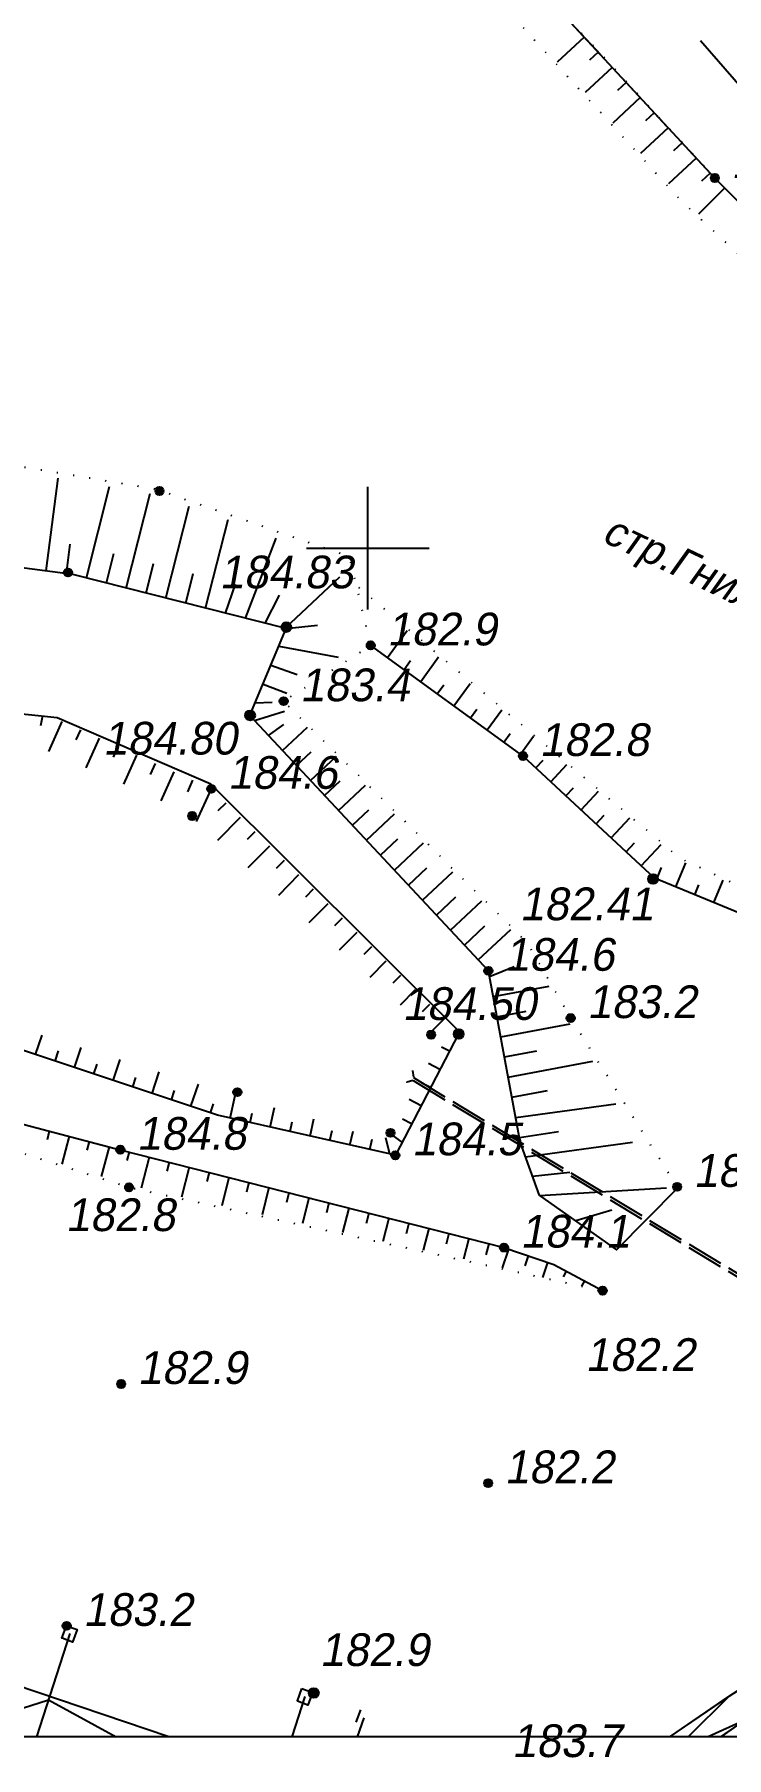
# Model space of a CAD drawing. Header units: millimetres. Extents: x 0 to 6474735, y 0 to 11273163.
# Drawn here: x 3233367.4 to 3233435.1, y 5634881.7 to 5635050.2 of the extents above; entities that cross this region are included whole.
import ezdxf
from ezdxf.enums import TextEntityAlignment as Align

# ---------------------------------------------------------------- set-up
doc = ezdxf.new("R2010")
doc.units = ezdxf.units.MM
for name, pattern in [('ACAD_ISO02W100', [15, 12, -3]), ('ADOT1', [1.6, 0.1, -1.5]), ('DASHED2', [9.525, 6.35, -3.175])]:
    doc.linetypes.add(name, pattern=pattern)
for name, color, linetype in [('NB', 7, 'Continuous'), ('ВЫСОТЫ', 7, 'Continuous'), ('К_РЕЛЬЕФ', 7, 'Continuous'), ('кресты', 7, 'Continuous'), ('ОБОчина', 7, 'Continuous'), ('ОГРАЖДЕНИЯ', 7, 'Continuous'), ('ПИКЕТЫ', 7, 'Continuous'), ('РЕЛЬЕФ', 7, 'Continuous'), ('ТОКА_СТ', 1, 'Continuous')]:
    doc.layers.add(name, color=color, linetype=linetype)
doc.styles.add('universw', font='universw.shx', dxfattribs={"oblique": 10})

# ---------------------------------------------------------------- blocks, each defined once
blk = doc.blocks.new('piket')
at = {"layer": 'ПИКЕТЫ', "linetype": 'Continuous'}
h = blk.add_hatch(color=7, dxfattribs=at)
edge = h.paths.add_edge_path()
edge.add_arc((0, 0), 0.3, 0, 360)
at = {"layer": 'ПИКЕТЫ', "color": 7, "linetype": 'Continuous'}
blk.add_circle((0, 0), 0.3, dxfattribs=at)
at = {"layer": 'ВЫСОТЫ', "style": 'universw', "oblique": 6}
blk.add_attdef('H', (1.88, -0.23), '', height=2, dxfattribs=at)
at = {"layer": 'ТОКА_СТ', "style": 'universw', "oblique": 6, "flags": 1}
blk.add_attdef('POINT', text='', height=2, dxfattribs=at).set_placement((0, -2.79), align=Align.CENTER)

msp = doc.modelspace()

# ---------------------------------------------------------------- hatches: boundary and pattern name
at = {"layer": 'ПИКЕТЫ', "linetype": 'Continuous'}
h = msp.add_hatch(color=7, dxfattribs=at)
edge = h.paths.add_edge_path()
edge.add_arc((3233392.03, 5634992.267), 0.48, 0, 360)
h = msp.add_hatch(color=7, dxfattribs=at)
edge = h.paths.add_edge_path()
edge.add_arc((3233392.03, 5634992.267), 0.48, 0, 360)
h = msp.add_hatch(color=7, dxfattribs=at)
edge = h.paths.add_edge_path()
edge.add_arc((3233388.49, 5634983.629), 0.48, 0, 360)
h = msp.add_hatch(color=7, dxfattribs=at)
edge = h.paths.add_edge_path()
edge.add_arc((3233388.49, 5634983.629), 0.48, 0, 360)
h = msp.add_hatch(color=7, dxfattribs=at)
edge = h.paths.add_edge_path()
edge.add_arc((3233427.907, 5634967.636), 0.48, 0, 360)
h = msp.add_hatch(color=7, dxfattribs=at)
edge = h.paths.add_edge_path()
edge.add_arc((3233408.896, 5634952.46), 0.48, 0, 360)
h = msp.add_hatch(color=7, dxfattribs=at)
edge = h.paths.add_edge_path()
edge.add_arc((3233408.896, 5634952.46), 0.48, 0, 360)
h = msp.add_hatch(color=7, dxfattribs=at)
edge = h.paths.add_edge_path()
edge.add_arc((3233394.716, 5634887.989), 0.48, 0, 360)
h = msp.add_hatch(color=7, dxfattribs=at)
edge = h.paths.add_edge_path()
edge.add_arc((3233394.716, 5634887.989), 0.48, 0, 360)
h = msp.add_hatch(color=7, dxfattribs=at)
edge = h.paths.add_edge_path()
edge.add_arc((3233394.716, 5634887.989), 0.48, 0, 360)
h = msp.add_hatch(color=7, dxfattribs=at)
edge = h.paths.add_edge_path()
edge.add_arc((3233394.716, 5634887.989), 0.48, 0, 360)

# ---------------------------------------------------------------- linework, layer by layer
at = {"color": 7, "lineweight": 18}
msp.add_lwpolyline([(3233108.398, 5636373.935), (3234264.428, 5636373.965), (3234264.435, 5634883.717), (3233108.432, 5634883.638)], close=True, dxfattribs=at)
at = {"color": 7, "linetype": 'Continuous'}
msp.add_lwpolyline([(3233108.398, 5636373.935), (3234264.428, 5636373.965), (3234264.428, 5634993.959), (3233893.929, 5634993.934), (3233893.929, 5634883.692), (3233108.432, 5634883.692)], close=True, dxfattribs=at)
at = {"layer": 'NB', "color": 7, "linetype": 'Continuous'}
for points, elevation in [([(3233429.545, 5634883.692), (3233435.359, 5634887.682), (3233454.048, 5634899.688), (3233472.33, 5634911.181), (3233470.61, 5634906.37), (3233455.63, 5634897.5), (3233436.83, 5634885.3), (3233434.521, 5634883.692)], 183.71), ([(3233380.54, 5634883.692), (3233328.868, 5634901.191)], 184.44), ([(3233329.528, 5634896.365), (3233340.409, 5634897.007), (3233362.106, 5634885.216), (3233368.755, 5634887.321), (3233375.377, 5634883.692)], 185.13), ([(3233370.538, 5634894.576), (3233371.558, 5634894.196), (3233371.102, 5634892.969), (3233370.094, 5634893.362), (3233370.086, 5634893.364), (3233370.538, 5634894.576)], 183.09), ([(3233393.562, 5634888.426), (3233394.582, 5634888.046), (3233394.126, 5634886.819), (3233393.118, 5634887.211), (3233393.111, 5634887.214), (3233393.562, 5634888.426)], 183.09), ([(3233399.3, 5634886.36), (3233398.819, 5634885.125)], 182.85), ([(3233435.359, 5634887.682), (3233429.519, 5634883.692)], 183.46), ([(3233435.359, 5634887.682), (3233431.333, 5634883.692)], 183.46), ([(3233436.83, 5634885.3), (3233433.296, 5634883.692)], 183.57), ([(3233436.83, 5634885.3), (3233434.517, 5634883.692)], 183.57)]:
    msp.add_lwpolyline(points, dxfattribs=dict(at, elevation=elevation))
for points in [[(3233370.86, 5634893.801), (3233367.576, 5634883.692)], [(3233393.849, 5634887.658), (3233392.558, 5634883.692)], [(3233398.996, 5634883.692), (3233399.631, 5634885.569)]]:
    msp.add_lwpolyline(points, dxfattribs=at)
at = {"layer": 'К_РЕЛЬЕФ', "color": 7, "linetype": 'Continuous', "flags": 128}
for points in [[(3233294.48, 5635128.23), (3233321.44, 5635109.01), (3233334.48, 5635103.01), (3233383.21, 5635084.15), (3233399.01, 5635073.89), (3233433.95, 5635036.2), (3233450.54, 5635019.51)], [(3233416.79, 5634936.66), (3233414.91, 5634941.92), (3233411.8, 5634958.65), (3233388.46, 5634983.61), (3233392.03, 5634992.12), (3233371.14, 5634997.422), (3233339.271, 5635001.583), (3233311.995, 5635000.839)], [(3233446.88, 5634959.96), (3233428.05, 5634967.71), (3233415.19, 5634979.66), (3233400.29, 5634990.48)], [(3233408.966, 5634952.664), (3233384.635, 5634976.897), (3233369.611, 5634983.397), (3233346.836, 5634985.791), (3233328.936, 5634984.834), (3233317.55, 5634984.032), (3233314.96, 5634983.552), (3233312.802, 5634982.004)], [(3233408.9, 5634952.55), (3233402.7, 5634940.6), (3233385.31, 5634944.52), (3233343.52, 5634958.45), (3233318.88, 5634972.37), (3233316.19, 5634956.86), (3233311.94, 5634935.84), (3233302.03, 5634903.66), (3233300.48, 5634901.71), (3233296.382, 5634883.692)], [(3233316.19, 5634956.86), (3233375.79, 5634941.14), (3233413.32, 5634931.57), (3233418.21, 5634929.91), (3233422.97, 5634927.36)]]:
    msp.add_lwpolyline(points, dxfattribs=at)
at = {"layer": 'К_РЕЛЬЕФ', "color": 7, "linetype": 'ADOT1', "flags": 128}
for points in [[(3233293.391, 5635126.731), (3233319.767, 5635107.573), (3233334.104, 5635101.234), (3233381.959, 5635082.152), (3233397.046, 5635070.833), (3233430.523, 5635034.12), (3233448.191, 5635017.544)], [(3233430.26, 5634937.51), (3233419.85, 5634954.02), (3233415.595, 5634961.407), (3233391.77, 5634985.02), (3233400.29, 5634990.48), (3233398.224, 5634999.139), (3233379.238, 5635005.759), (3233344.889, 5635011.486), (3233312.001, 5635015.208)], [(3233448.48, 5634961.25), (3233430.597, 5634969.615), (3233416.212, 5634981.732), (3233399.042, 5634996.217)], [(3233448.48, 5634961.25), (3233430.597, 5634969.615), (3233416.212, 5634981.732), (3233399.042, 5634996.217)], [(3233316.19, 5634956.86), (3233376.65, 5634937.47), (3233422.97, 5634927.36)]]:
    msp.add_lwpolyline(points, dxfattribs=at)
at = {"layer": 'К_РЕЛЬЕФ', "color": 30, "linetype": 'Continuous', "flags": 128}
msp.add_lwpolyline([(3233446.88, 5634959.96), (3233428.05, 5634967.71), (3233415.19, 5634979.66), (3233400.29, 5634990.48)], dxfattribs=at)
at = {"layer": 'К_РЕЛЬЕФ', "color": 7, "linetype": 'Continuous'}
for points, elevation in [([(3233404.499, 5634948.229), (3233404.41, 5634948.879), (3233404.41, 5634948.879)], 185.284), ([(3233404.436, 5634947.914), (3233403.821, 5634947.768), (3233403.821, 5634947.768)], 185.299)]:
    msp.add_lwpolyline(points, dxfattribs=dict(at, elevation=elevation))
at = {"layer": 'кресты', "color": 3, "linetype": 'Continuous'}
for p, q in [((3233400, 5634994), (3233400, 5635006)), ((3233394, 5635000), (3233406, 5635000))]:
    msp.add_line(p, q, dxfattribs=at)
at = {"layer": 'ОБОчина', "color": 7, "linetype": 'DASHED2'}
msp.add_line((3233436.72, 5635044.82, 183), (3233412.93, 5635072.26, 183), dxfattribs=at)
at = {"layer": 'ОБОчина', "linetype": 'ACAD_ISO02W100', "ltscale": 0.3}
for points, elevation in [([(3233404.452, 5634947.902), (3233437.392, 5634927.965), (3233437.392, 5634927.965)], 185.299), ([(3233404.461, 5634948.194), (3233437.554, 5634928.199), (3233437.554, 5634928.199)], 185.286)]:
    msp.add_lwpolyline(points, dxfattribs=dict(at, elevation=elevation))
at = {"layer": 'ОГРАЖДЕНИЯ', "color": 7, "linetype": 'DASHED2', "elevation": 183}
msp.add_lwpolyline([(3233268.53, 5635174.46), (3233268.53, 5635174.46), (3233272.23, 5635154.13), (3233277.15, 5635139.39), (3233294.48, 5635128.23), (3233321.44, 5635109.01), (3233334.48, 5635103.01), (3233383.21, 5635084.15), (3233399.01, 5635073.89), (3233433.95, 5635036.2), (3233450.54, 5635019.51), (3233461.82, 5635006.15), (3233475.09, 5634997.24), (3233495.45, 5634985.74), (3233500.37, 5634979.76), (3233511.93, 5634976.23), (3233511.93, 5634976.23)], dxfattribs=at)
at = {"layer": 'ПИКЕТЫ', "color": 7, "linetype": 'Continuous'}
for centre in [(3233392.03, 5634992.267, 184.83), (3233392.03, 5634992.267, 184.83), (3233388.49, 5634983.629, 184.8), (3233388.49, 5634983.629, 184.8), (3233427.907, 5634967.636, 180.83), (3233408.896, 5634952.46, 184.8), (3233408.896, 5634952.46, 184.8), (3233394.716, 5634887.989, 182.89), (3233394.716, 5634887.989, 182.89), (3233394.716, 5634887.989, 182.89), (3233394.716, 5634887.989, 182.89)]:
    msp.add_circle(centre, 0.48, dxfattribs=at)
at = {"layer": 'РЕЛЬЕФ', "color": 7, "linetype": 'Continuous'}
for p, q in [((3233421.175, 5635049.981), (3233418.541, 5635047.54)), ((3233422.545, 5635048.503), (3233421.7, 5635047.72)), ((3233423.915, 5635047.025), (3233421.259, 5635044.562)), ((3233425.285, 5635045.547), (3233424.44, 5635044.763)), ((3233426.655, 5635044.069), (3233423.976, 5635041.585)), ((3233428.026, 5635042.591), (3233427.18, 5635041.807)), ((3233429.396, 5635041.113), (3233426.693, 5635038.607)), ((3233430.766, 5635039.635), (3233429.92, 5635038.85)), ((3233432.136, 5635038.157), (3233429.41, 5635035.63)), ((3233433.506, 5635036.679), (3233432.66, 5635035.894)), ((3233433.506, 5635036.679), (3233432.66, 5635035.894)), ((3233434.911, 5635035.233), (3233432.339, 5635032.677)), ((3233434.911, 5635035.233), (3233432.339, 5635032.677)), ((3233368.538, 5634997.761), (3233369.725, 5635006.856)), ((3233372.481, 5634997.081), (3233374.749, 5635006.017)), ((3233376.366, 5634996.095), (3233378.712, 5635005.34)), ((3233380.251, 5634995.109), (3233382.531, 5635004.096)), ((3233384.136, 5634994.123), (3233386.335, 5635002.788)), ((3233388.021, 5634993.138), (3233391.028, 5635000.974)), ((3233370.525, 5634997.502), (3233370.901, 5635000.383)), ((3233374.424, 5634996.588), (3233375.151, 5634999.456)), ((3233378.308, 5634995.602), (3233379.04, 5634998.483)), ((3233382.193, 5634994.616), (3233382.928, 5634997.511)), ((3233386.078, 5634993.631), (3233387.046, 5634996.481)), ((3233391.905, 5634992.152), (3233397.259, 5634997.193)), ((3233389.963, 5634992.645), (3233391.36, 5634995.402)), ((3233392.03, 5634992.12, 184.83), (3233395.076, 5634992.475, 103.657)), ((3233401.918, 5634989.298), (3233403.84, 5634991.945)), ((3233401.918, 5634989.298), (3233403.84, 5634991.945)), ((3233391.305, 5634990.391), (3233397.108, 5634989.315)), ((3233403.546, 5634988.116), (3233404.19, 5634989.003)), ((3233403.546, 5634988.116), (3233404.19, 5634989.003)), ((3233405.174, 5634986.934), (3233406.932, 5634989.355)), ((3233405.174, 5634986.934), (3233406.932, 5634989.355)), ((3233390.529, 5634988.543), (3233393.088, 5634987.644)), ((3233389.754, 5634986.695), (3233392.086, 5634985.821)), ((3233406.802, 5634985.751), (3233407.435, 5634986.624)), ((3233406.802, 5634985.751), (3233407.435, 5634986.624)), ((3233408.43, 5634984.569), (3233410.024, 5634986.765)), ((3233408.43, 5634984.569), (3233410.024, 5634986.765)), ((3233388.913, 5634983.126), (3233391.851, 5634984.042)), ((3233388.979, 5634984.847), (3233390.656, 5634984.929)), ((3233391.294, 5634984.96), (3233391.309, 5634984.96)), ((3233410.057, 5634983.387), (3233410.681, 5634984.245)), ((3233410.057, 5634983.387), (3233410.681, 5634984.245)), ((3233411.685, 5634982.205), (3233413.117, 5634984.176)), ((3233411.685, 5634982.205), (3233413.117, 5634984.176)), ((3233368.174, 5634983.598), (3233367.976, 5634982.609)), ((3233370.068, 5634983.035), (3233368.755, 5634980.117)), ((3233371.894, 5634982.213), (3233371.455, 5634981.236)), ((3233390.282, 5634981.662), (3233391.784, 5634982.75)), ((3233391.65, 5634980.198), (3233394.087, 5634982.477)), ((3233373.72, 5634981.391), (3233372.423, 5634978.509)), ((3233375.546, 5634980.57), (3233375.086, 5634979.546)), ((3233413.313, 5634981.023), (3233413.926, 5634981.866)), ((3233413.313, 5634981.023), (3233413.926, 5634981.866)), ((3233414.941, 5634979.841), (3233416.209, 5634981.586)), ((3233414.941, 5634979.841), (3233416.209, 5634981.586)), ((3233377.372, 5634979.748), (3233376.091, 5634976.9)), ((3233379.198, 5634978.926), (3233378.717, 5634977.856)), ((3233393.019, 5634978.735), (3233394.452, 5634980.075)), ((3233394.388, 5634977.271), (3233396.93, 5634979.648)), ((3233416.438, 5634978.5), (3233417.141, 5634979.255)), ((3233416.438, 5634978.5), (3233417.141, 5634979.255)), ((3233417.912, 5634977.13), (3233419.482, 5634978.819)), ((3233417.912, 5634977.13), (3233419.482, 5634978.819)), ((3233381.024, 5634978.104), (3233379.758, 5634975.291)), ((3233382.85, 5634977.283), (3233382.348, 5634976.167)), ((3233395.757, 5634975.807), (3233397.284, 5634977.235)), ((3233384.676, 5634976.461), (3233383.227, 5634973.242)), ((3233397.125, 5634974.343), (3233399.773, 5634976.82)), ((3233419.386, 5634975.761), (3233420.123, 5634976.554)), ((3233419.386, 5634975.761), (3233420.123, 5634976.554)), ((3233420.86, 5634974.391), (3233422.556, 5634976.217)), ((3233420.86, 5634974.391), (3233422.556, 5634976.217)), ((3233386.106, 5634975.062), (3233385.34, 5634974.286)), ((3233398.494, 5634972.88), (3233400.116, 5634974.396)), ((3233399.863, 5634971.416), (3233402.617, 5634973.991)), ((3233422.334, 5634973.022), (3233423.134, 5634973.883)), ((3233422.334, 5634973.022), (3233423.134, 5634973.883)), ((3233387.53, 5634973.655), (3233385.289, 5634971.386)), ((3233388.955, 5634972.248), (3233388.194, 5634971.477)), ((3233423.807, 5634971.652), (3233425.631, 5634973.614)), ((3233423.807, 5634971.652), (3233425.631, 5634973.614)), ((3233390.38, 5634970.841), (3233388.271, 5634968.706)), ((3233401.231, 5634969.952), (3233402.948, 5634971.557)), ((3233402.6, 5634968.488), (3233405.46, 5634971.162)), ((3233425.281, 5634970.283), (3233426.088, 5634971.151)), ((3233425.281, 5634970.283), (3233426.088, 5634971.151)), ((3233426.755, 5634968.913), (3233428.705, 5634971.012)), ((3233426.755, 5634968.913), (3233428.705, 5634971.012)), ((3233391.804, 5634969.434), (3233391.048, 5634968.668)), ((3233403.969, 5634967.025), (3233405.779, 5634968.718)), ((3233428.276, 5634967.617), (3233428.741, 5634968.748)), ((3233428.276, 5634967.617), (3233428.741, 5634968.748)), ((3233430.136, 5634966.851), (3233431.113, 5634969.225)), ((3233430.136, 5634966.851), (3233431.113, 5634969.225)), ((3233393.229, 5634968.027), (3233391.253, 5634966.026)), ((3233405.338, 5634965.561), (3233408.303, 5634968.334)), ((3233431.997, 5634966.086), (3233432.391, 5634967.045)), ((3233431.997, 5634966.086), (3233432.391, 5634967.045)), ((3233433.857, 5634965.32), (3233434.765, 5634967.527)), ((3233433.857, 5634965.32), (3233434.765, 5634967.527)), ((3233394.654, 5634966.62), (3233393.902, 5634965.859)), ((3233406.706, 5634964.097), (3233408.611, 5634965.878)), ((3233408.075, 5634962.633), (3233411.146, 5634965.505)), ((3233396.078, 5634965.213), (3233394.234, 5634963.346)), ((3233397.503, 5634963.806), (3233396.757, 5634963.05)), ((3233398.928, 5634962.399), (3233397.216, 5634960.666)), ((3233409.444, 5634961.17), (3233411.443, 5634963.039)), ((3233410.813, 5634959.706), (3233413.99, 5634962.677)), ((3233400.352, 5634960.992), (3233399.611, 5634960.241)), ((3233401.777, 5634959.585), (3233400.198, 5634957.986)), ((3233403.201, 5634958.178), (3233402.465, 5634957.432)), ((3233412.268, 5634956.131), (3233417.731, 5634957.146)), ((3233404.626, 5634956.771), (3233403.161, 5634955.287)), ((3233406.051, 5634955.364), (3233405.319, 5634954.623)), ((3233407.475, 5634953.957), (3233406.052, 5634952.515)), ((3233412.635, 5634954.16), (3233415.502, 5634954.693)), ((3233367.508, 5634950.454), (3233368.143, 5634952.36)), ((3233367.508, 5634950.454), (3233368.143, 5634952.36)), ((3233413.001, 5634952.19), (3233419.806, 5634953.455)), ((3233369.407, 5634949.821), (3233369.735, 5634950.803)), ((3233369.407, 5634949.821), (3233369.735, 5634950.803)), ((3233371.307, 5634949.188), (3233371.964, 5634951.159)), ((3233371.307, 5634949.188), (3233371.964, 5634951.159)), ((3233407.978, 5634950.773), (3233407.194, 5634951.18)), ((3233407.978, 5634950.773), (3233407.194, 5634951.18)), ((3233413.367, 5634950.22), (3233416.54, 5634950.81)), ((3233373.206, 5634948.555), (3233373.525, 5634949.513)), ((3233373.206, 5634948.555), (3233373.525, 5634949.513)), ((3233375.106, 5634947.921), (3233375.784, 5634949.958)), ((3233375.106, 5634947.921), (3233375.784, 5634949.958)), ((3233378.904, 5634946.655), (3233379.605, 5634948.758)), ((3233378.904, 5634946.655), (3233379.605, 5634948.758)), ((3233407.056, 5634948.996), (3233405.949, 5634949.57)), ((3233407.056, 5634948.996), (3233405.949, 5634949.57)), ((3233413.733, 5634948.25), (3233422.028, 5634949.792)), ((3233377.005, 5634947.288), (3233377.316, 5634948.222)), ((3233377.005, 5634947.288), (3233377.316, 5634948.222)), ((3233380.804, 5634946.022), (3233381.107, 5634946.932)), ((3233380.804, 5634946.022), (3233381.107, 5634946.932)), ((3233382.703, 5634945.389), (3233383.426, 5634947.558)), ((3233382.703, 5634945.389), (3233383.426, 5634947.558)), ((3233406.134, 5634947.218), (3233405.297, 5634947.652)), ((3233406.134, 5634947.218), (3233405.297, 5634947.652)), ((3233414.1, 5634946.279), (3233417.579, 5634946.926)), ((3233384.603, 5634944.756), (3233384.898, 5634945.642)), ((3233384.603, 5634944.756), (3233384.898, 5634945.642)), ((3233386.536, 5634944.244), (3233387.031, 5634946.441)), ((3233386.536, 5634944.244), (3233387.031, 5634946.441)), ((3233390.442, 5634943.363), (3233390.871, 5634945.264)), ((3233390.442, 5634943.363), (3233390.871, 5634945.264)), ((3233405.212, 5634945.441), (3233404.035, 5634946.052)), ((3233405.212, 5634945.441), (3233404.035, 5634946.052)), ((3233414.466, 5634944.309), (3233424.28, 5634945.626)), ((3233388.489, 5634943.803), (3233388.696, 5634944.721)), ((3233388.489, 5634943.803), (3233388.696, 5634944.721)), ((3233392.395, 5634942.923), (3233392.608, 5634943.868)), ((3233392.395, 5634942.923), (3233392.608, 5634943.868)), ((3233394.348, 5634942.483), (3233394.727, 5634944.16)), ((3233394.348, 5634942.483), (3233394.727, 5634944.16)), ((3233404.29, 5634943.664), (3233403.401, 5634944.125)), ((3233404.29, 5634943.664), (3233403.401, 5634944.125)), ((3233368.847, 5634942.971), (3233368.623, 5634942.12)), ((3233370.798, 5634942.457), (3233370.079, 5634939.733)), ((3233372.748, 5634941.942), (3233372.525, 5634941.098)), ((3233396.302, 5634942.042), (3233396.521, 5634943.015)), ((3233396.302, 5634942.042), (3233396.521, 5634943.015)), ((3233398.255, 5634941.602), (3233398.559, 5634942.953)), ((3233398.255, 5634941.602), (3233398.559, 5634942.953)), ((3233400.208, 5634941.162), (3233400.433, 5634942.162)), ((3233400.208, 5634941.162), (3233400.433, 5634942.162)), ((3233402.161, 5634940.721), (3233401.771, 5634942.306)), ((3233402.161, 5634940.721), (3233401.771, 5634942.306)), ((3233403.368, 5634941.887), (3233402.205, 5634942.717)), ((3233403.368, 5634941.887), (3233402.205, 5634942.717)), ((3233414.832, 5634942.339), (3233418.652, 5634942.918)), ((3233415.441, 5634940.434), (3233425.901, 5634941.868)), ((3233374.698, 5634941.428), (3233373.928, 5634938.509)), ((3233376.65, 5634940.921), (3233376.434, 5634940.073)), ((3233378.605, 5634940.422), (3233377.829, 5634937.382)), ((3233380.559, 5634939.924), (3233380.336, 5634939.05)), ((3233382.514, 5634939.426), (3233381.771, 5634936.514)), ((3233384.468, 5634938.927), (3233384.239, 5634938.027)), ((3233386.422, 5634938.429), (3233385.713, 5634935.646)), ((3233416.116, 5634938.547), (3233419.765, 5634938.948)), ((3233388.377, 5634937.93), (3233388.141, 5634937.005)), ((3233390.331, 5634937.432), (3233389.655, 5634934.779)), ((3233392.286, 5634936.934), (3233392.043, 5634935.982)), ((3233416.79, 5634936.66, 184.36), (3233429.219, 5634937.41)), ((3233416.79, 5634936.66, 184.36), (3233429.219, 5634937.41)), ((3233394.24, 5634936.435), (3233393.597, 5634933.911)), ((3233396.195, 5634935.937), (3233395.945, 5634934.959)), ((3233398.149, 5634935.439), (3233397.538, 5634933.044)), ((3233400.103, 5634934.94), (3233399.847, 5634933.936)), ((3233402.058, 5634934.442), (3233401.48, 5634932.176)), ((3233404.012, 5634933.943), (3233403.75, 5634932.913)), ((3233405.967, 5634933.445), (3233405.422, 5634931.309)), ((3233407.921, 5634932.947), (3233407.652, 5634931.891)), ((3233409.876, 5634932.448), (3233409.364, 5634930.441)), ((3233411.83, 5634931.95), (3233411.554, 5634930.868)), ((3233413.774, 5634931.416), (3233413.159, 5634929.604)), ((3233415.684, 5634930.768), (3233415.353, 5634929.795)), ((3233417.594, 5634930.119), (3233417.092, 5634928.643)), ((3233419.414, 5634929.265), (3233419.109, 5634928.695)), ((3233421.192, 5634928.312), (3233420.921, 5634927.807))]:
    msp.add_line(p, q, dxfattribs=at)
at = {"layer": 'РЕЛЬЕФ', "color": 141, "linetype": 'Continuous'}
msp.add_line((3233411.902, 5634958.101), (3233414.333, 5634959.061), dxfattribs=at)
at = {"layer": 'РЕЛЬЕФ', "color": 7, "linetype": 'ADOT1'}
msp.add_lwpolyline([(3233433.996, 5635036.188), (3233399.115, 5635073.967), (3233383.218, 5635084.098), (3233334.545, 5635102.976), (3233321.421, 5635109.011), (3233294.477, 5635128.211), (3233277.096, 5635139.352)], dxfattribs=at)
at = {"layer": 'РЕЛЬЕФ', "color": 7, "linetype": 'Continuous'}
for points in [[(3233416.812, 5634936.68), (3233424.327, 5634931.335), (3233430.325, 5634937.402), (3233430.325, 5634937.402)], [(3233420.336, 5634934.215), (3233423.874, 5634935.276)]]:
    msp.add_lwpolyline(points, dxfattribs=at)

# ---------------------------------------------------------------- block references
at = {"layer": 'ПИКЕТЫ', "color": 4}
ref = msp.add_blockref('piket', (3233433.95, 5635036.2, 182.11), dxfattribs=dict(at, xscale=1.333333333333333, yscale=1.333333333333333, zscale=1.333333333333333))
ref.add_attrib('H', '182.1', (3233435.55, 5635036.2, 182.11), dxfattribs={"layer": 'ВЫСОТЫ', "height": 3.2, "style": 'universw', "oblique": 10})
at = {"layer": 'ПИКЕТЫ', "color": 4, "xscale": 1.333333333488554, "yscale": 1.333333333488554, "zscale": 1.333333333488554}
msp.add_blockref('piket', (3233379.625, 5635005.592, 189.03), dxfattribs=at)
at = {"layer": 'ПИКЕТЫ', "color": 7, "xscale": 1.333333333488554, "yscale": 1.333333333488554, "zscale": 1.333333333488554}
for p in [(3233370.678, 5634997.609), (3233382.821, 5634973.794), (3233406.197, 5634952.39), (3233387.245, 5634946.77), (3233402.222, 5634942.798)]:
    msp.add_blockref('piket', p, dxfattribs=at)
at = {"layer": 'ПИКЕТЫ', "color": 4}
ref = msp.add_blockref('piket', (3233400.29, 5634990.48, 182.85), dxfattribs=dict(at, xscale=1.333333333333333, yscale=1.333333333333333, zscale=1.333333333333333))
ref.add_attrib('H', '182.9', (3233401.89, 5634990.48, 182.85), dxfattribs={"layer": 'ВЫСОТЫ', "height": 3.2, "style": 'universw', "oblique": 10})
ref = msp.add_blockref('piket', (3233400.29, 5634990.48, 182.85), dxfattribs=dict(at, xscale=1.333333333333333, yscale=1.333333333333333, zscale=1.333333333333333))
ref.add_attrib('H', '182.9', (3233401.89, 5634990.48, 182.85), dxfattribs={"layer": 'ВЫСОТЫ', "height": 3.2, "style": 'universw', "oblique": 10})
ref = msp.add_blockref('piket', (3233391.77, 5634985.02, 183.39), dxfattribs=dict(at, xscale=1.333333333333333, yscale=1.333333333333333, zscale=1.333333333333333))
ref.add_attrib('H', '183.4', (3233393.37, 5634985.02, 183.39), dxfattribs={"layer": 'ВЫСОТЫ', "height": 3.2, "style": 'universw', "oblique": 10})
ref = msp.add_blockref('piket', (3233391.77, 5634985.02, 183.39), dxfattribs=dict(at, xscale=1.333333333333333, yscale=1.333333333333333, zscale=1.333333333333333))
ref.add_attrib('H', '183.4', (3233393.37, 5634985.02, 183.39), dxfattribs={"layer": 'ВЫСОТЫ', "height": 3.2, "style": 'universw', "oblique": 10})
ref = msp.add_blockref('piket', (3233415.19, 5634979.66, 182.77), dxfattribs=dict(at, xscale=1.333333333333333, yscale=1.333333333333333, zscale=1.333333333333333))
ref.add_attrib('H', '182.8', (3233416.79, 5634979.66, 182.77), dxfattribs={"layer": 'ВЫСОТЫ', "height": 3.2, "style": 'universw', "oblique": 10})
ref = msp.add_blockref('piket', (3233415.19, 5634979.66, 182.77), dxfattribs=dict(at, xscale=1.333333333333333, yscale=1.333333333333333, zscale=1.333333333333333))
ref.add_attrib('H', '182.8', (3233416.79, 5634979.66, 182.77), dxfattribs={"layer": 'ВЫСОТЫ', "height": 3.2, "style": 'universw', "oblique": 10})
ref = msp.add_blockref('piket', (3233384.7, 5634976.45, 184.64), dxfattribs=dict(at, xscale=1.333333333333333, yscale=1.333333333333333, zscale=1.333333333333333))
ref.add_attrib('H', '184.6', (3233386.3, 5634976.45, 184.64), dxfattribs={"layer": 'ВЫСОТЫ', "height": 3.2, "style": 'universw', "oblique": 10})
ref = msp.add_blockref('piket', (3233384.7, 5634976.45, 184.64), dxfattribs=dict(at, xscale=1.333333333333333, yscale=1.333333333333333, zscale=1.333333333333333))
ref.add_attrib('H', '184.6', (3233386.3, 5634976.45, 184.64), dxfattribs={"layer": 'ВЫСОТЫ', "height": 3.2, "style": 'universw', "oblique": 10})
ref = msp.add_blockref('piket', (3233411.8, 5634958.65, 184.62), dxfattribs=dict(at, xscale=1.333333333333333, yscale=1.333333333333333, zscale=1.333333333333333))
ref.add_attrib('H', '184.6', (3233413.4, 5634958.65, 184.62), dxfattribs={"layer": 'ВЫСОТЫ', "height": 3.2, "style": 'universw', "oblique": 10})
ref = msp.add_blockref('piket', (3233411.8, 5634958.65, 184.62), dxfattribs=dict(at, xscale=1.333333333333333, yscale=1.333333333333333, zscale=1.333333333333333))
ref.add_attrib('H', '184.6', (3233413.4, 5634958.65, 184.62), dxfattribs={"layer": 'ВЫСОТЫ', "height": 3.2, "style": 'universw', "oblique": 10})
ref = msp.add_blockref('piket', (3233419.85, 5634954.02, 183.18), dxfattribs=dict(at, xscale=1.333333333333333, yscale=1.333333333333333, zscale=1.333333333333333))
ref.add_attrib('H', '183.2', (3233421.45, 5634954.02, 183.18), dxfattribs={"layer": 'ВЫСОТЫ', "height": 3.2, "style": 'universw', "oblique": 10})
ref = msp.add_blockref('piket', (3233419.85, 5634954.02, 183.18), dxfattribs=dict(at, xscale=1.333333333333333, yscale=1.333333333333333, zscale=1.333333333333333))
ref.add_attrib('H', '183.2', (3233421.45, 5634954.02, 183.18), dxfattribs={"layer": 'ВЫСОТЫ', "height": 3.2, "style": 'universw', "oblique": 10})
ref = msp.add_blockref('piket', (3233375.79, 5634941.14, 184.78), dxfattribs=dict(at, xscale=1.333333333333333, yscale=1.333333333333333, zscale=1.333333333333333))
ref.add_attrib('H', '184.8', (3233377.39, 5634941.14, 184.78), dxfattribs={"layer": 'ВЫСОТЫ', "height": 3.2, "style": 'universw', "oblique": 10})
ref = msp.add_blockref('piket', (3233375.79, 5634941.14, 184.78), dxfattribs=dict(at, xscale=1.333333333333333, yscale=1.333333333333333, zscale=1.333333333333333))
ref.add_attrib('H', '184.8', (3233377.39, 5634941.14, 184.78), dxfattribs={"layer": 'ВЫСОТЫ', "height": 3.2, "style": 'universw', "oblique": 10})
ref = msp.add_blockref('piket', (3233402.7, 5634940.6, 184.51), dxfattribs=dict(at, xscale=1.333333333333333, yscale=1.333333333333333, zscale=1.333333333333333))
ref.add_attrib('H', '184.5', (3233404.3, 5634940.6, 184.51), dxfattribs={"layer": 'ВЫСОТЫ', "height": 3.2, "style": 'universw', "oblique": 10})
ref = msp.add_blockref('piket', (3233402.7, 5634940.6, 184.51), dxfattribs=dict(at, xscale=1.333333333333333, yscale=1.333333333333333, zscale=1.333333333333333))
ref.add_attrib('H', '184.5', (3233404.3, 5634940.6, 184.51), dxfattribs={"layer": 'ВЫСОТЫ', "height": 3.2, "style": 'universw', "oblique": 10})
ref = msp.add_blockref('piket', (3233430.26, 5634937.51, 182.54), dxfattribs=dict(at, xscale=1.333333333333333, yscale=1.333333333333333, zscale=1.333333333333333))
ref.add_attrib('H', '182.5', (3233431.86, 5634937.51, 182.54), dxfattribs={"layer": 'ВЫСОТЫ', "height": 3.2, "style": 'universw', "oblique": 10})
ref = msp.add_blockref('piket', (3233430.26, 5634937.51, 182.54), dxfattribs=dict(at, xscale=1.333333333333333, yscale=1.333333333333333, zscale=1.333333333333333))
ref.add_attrib('H', '182.5', (3233431.86, 5634937.51, 182.54), dxfattribs={"layer": 'ВЫСОТЫ', "height": 3.2, "style": 'universw', "oblique": 10})
ref = msp.add_blockref('piket', (3233376.65, 5634937.47, 182.8), dxfattribs=dict(at, xscale=1.333333333333333, yscale=1.333333333333333, zscale=1.333333333333333))
ref.add_attrib('H', '182.8', (3233370.437, 5634933.182, 182.8), dxfattribs={"layer": 'ВЫСОТЫ', "height": 3.2, "style": 'universw', "oblique": 10})
ref = msp.add_blockref('piket', (3233413.32, 5634931.57, 184.08), dxfattribs=dict(at, xscale=1.333333333333333, yscale=1.333333333333333, zscale=1.333333333333333))
ref.add_attrib('H', '184.1', (3233414.92, 5634931.57, 184.08), dxfattribs={"layer": 'ВЫСОТЫ', "height": 3.2, "style": 'universw', "oblique": 10})
ref = msp.add_blockref('piket', (3233413.32, 5634931.57, 184.08), dxfattribs=dict(at, xscale=1.333333333333333, yscale=1.333333333333333, zscale=1.333333333333333))
ref.add_attrib('H', '184.1', (3233414.92, 5634931.57, 184.08), dxfattribs={"layer": 'ВЫСОТЫ', "height": 3.2, "style": 'universw', "oblique": 10})
ref = msp.add_blockref('piket', (3233422.97, 5634927.36, 182.24), dxfattribs=dict(at, xscale=1.333333333333333, yscale=1.333333333333333, zscale=1.333333333333333))
ref.add_attrib('H', '182.2', (3233421.286, 5634919.499, 182.24), dxfattribs={"layer": 'ВЫСОТЫ', "height": 3.2, "style": 'universw', "oblique": 10})
ref = msp.add_blockref('piket', (3233422.97, 5634927.36, 182.24), dxfattribs=dict(at, xscale=1.333333333333333, yscale=1.333333333333333, zscale=1.333333333333333))
ref.add_attrib('H', '182.2', (3233421.286, 5634919.499, 182.24), dxfattribs={"layer": 'ВЫСОТЫ', "height": 3.2, "style": 'universw', "oblique": 10})
ref = msp.add_blockref('piket', (3233375.87, 5634918.23, 182.86), dxfattribs=dict(at, xscale=1.333333333333333, yscale=1.333333333333333, zscale=1.333333333333333))
ref.add_attrib('H', '182.9', (3233377.47, 5634918.23, 182.86), dxfattribs={"layer": 'ВЫСОТЫ', "height": 3.2, "style": 'universw', "oblique": 10})
ref = msp.add_blockref('piket', (3233375.87, 5634918.23, 182.86), dxfattribs=dict(at, xscale=1.333333333333333, yscale=1.333333333333333, zscale=1.333333333333333))
ref.add_attrib('H', '182.9', (3233377.47, 5634918.23, 182.86), dxfattribs={"layer": 'ВЫСОТЫ', "height": 3.2, "style": 'universw', "oblique": 10})
ref = msp.add_blockref('piket', (3233411.78, 5634908.52, 182.24), dxfattribs=dict(at, xscale=1.333333333333333, yscale=1.333333333333333, zscale=1.333333333333333))
ref.add_attrib('H', '182.2', (3233413.38, 5634908.52, 182.24), dxfattribs={"layer": 'ВЫСОТЫ', "height": 3.2, "style": 'universw', "oblique": 10})
ref = msp.add_blockref('piket', (3233411.78, 5634908.52, 182.24), dxfattribs=dict(at, xscale=1.333333333333333, yscale=1.333333333333333, zscale=1.333333333333333))
ref.add_attrib('H', '182.2', (3233413.38, 5634908.52, 182.24), dxfattribs={"layer": 'ВЫСОТЫ', "height": 3.2, "style": 'universw', "oblique": 10})
ref = msp.add_blockref('piket', (3233370.55, 5634894.56, 183.16), dxfattribs=dict(at, xscale=1.333333333333333, yscale=1.333333333333333, zscale=1.333333333333333))
ref.add_attrib('H', '183.2', (3233372.15, 5634894.56, 183.16), dxfattribs={"layer": 'ВЫСОТЫ', "height": 3.2, "style": 'universw', "oblique": 10})
ref = msp.add_blockref('piket', (3233370.55, 5634894.56, 183.16), dxfattribs=dict(at, xscale=1.333333333333333, yscale=1.333333333333333, zscale=1.333333333333333))
ref.add_attrib('H', '183.2', (3233372.15, 5634894.56, 183.16), dxfattribs={"layer": 'ВЫСОТЫ', "height": 3.2, "style": 'universw', "oblique": 10})

# ---------------------------------------------------------------- texts
at = {"color": 6, "insert": (3233424.033, 5635003.448), "char_height": 3, "width": 29, "attachment_point": 1, "rotation": 334.51959, "style": 'universw'}
msp.add_mtext('{\\C18;\\c0;стр.Гнилуша}', dxfattribs=at)
at = {"layer": 'ВЫСОТЫ', "style": 'universw', "oblique": 10}
for tag, p in [('184.83', (3233392.03, 5634996.063, 184.83)), ('184.80', (3233380.642, 5634979.802, 184.8)), ('182.41', (3233421.404, 5634963.596, 180.83)), ('184.50', (3233409.928, 5634953.841, 184.8)), ('182.9', (3233400.646, 5634890.632, 182.89)), ('183.7', (3233419.447, 5634881.726, 182.89))]:
    msp.add_attdef(tag, text='', height=3.2, dxfattribs=at).set_placement(p, align=Align.CENTER)

doc.saveas('drawing.dxf')
